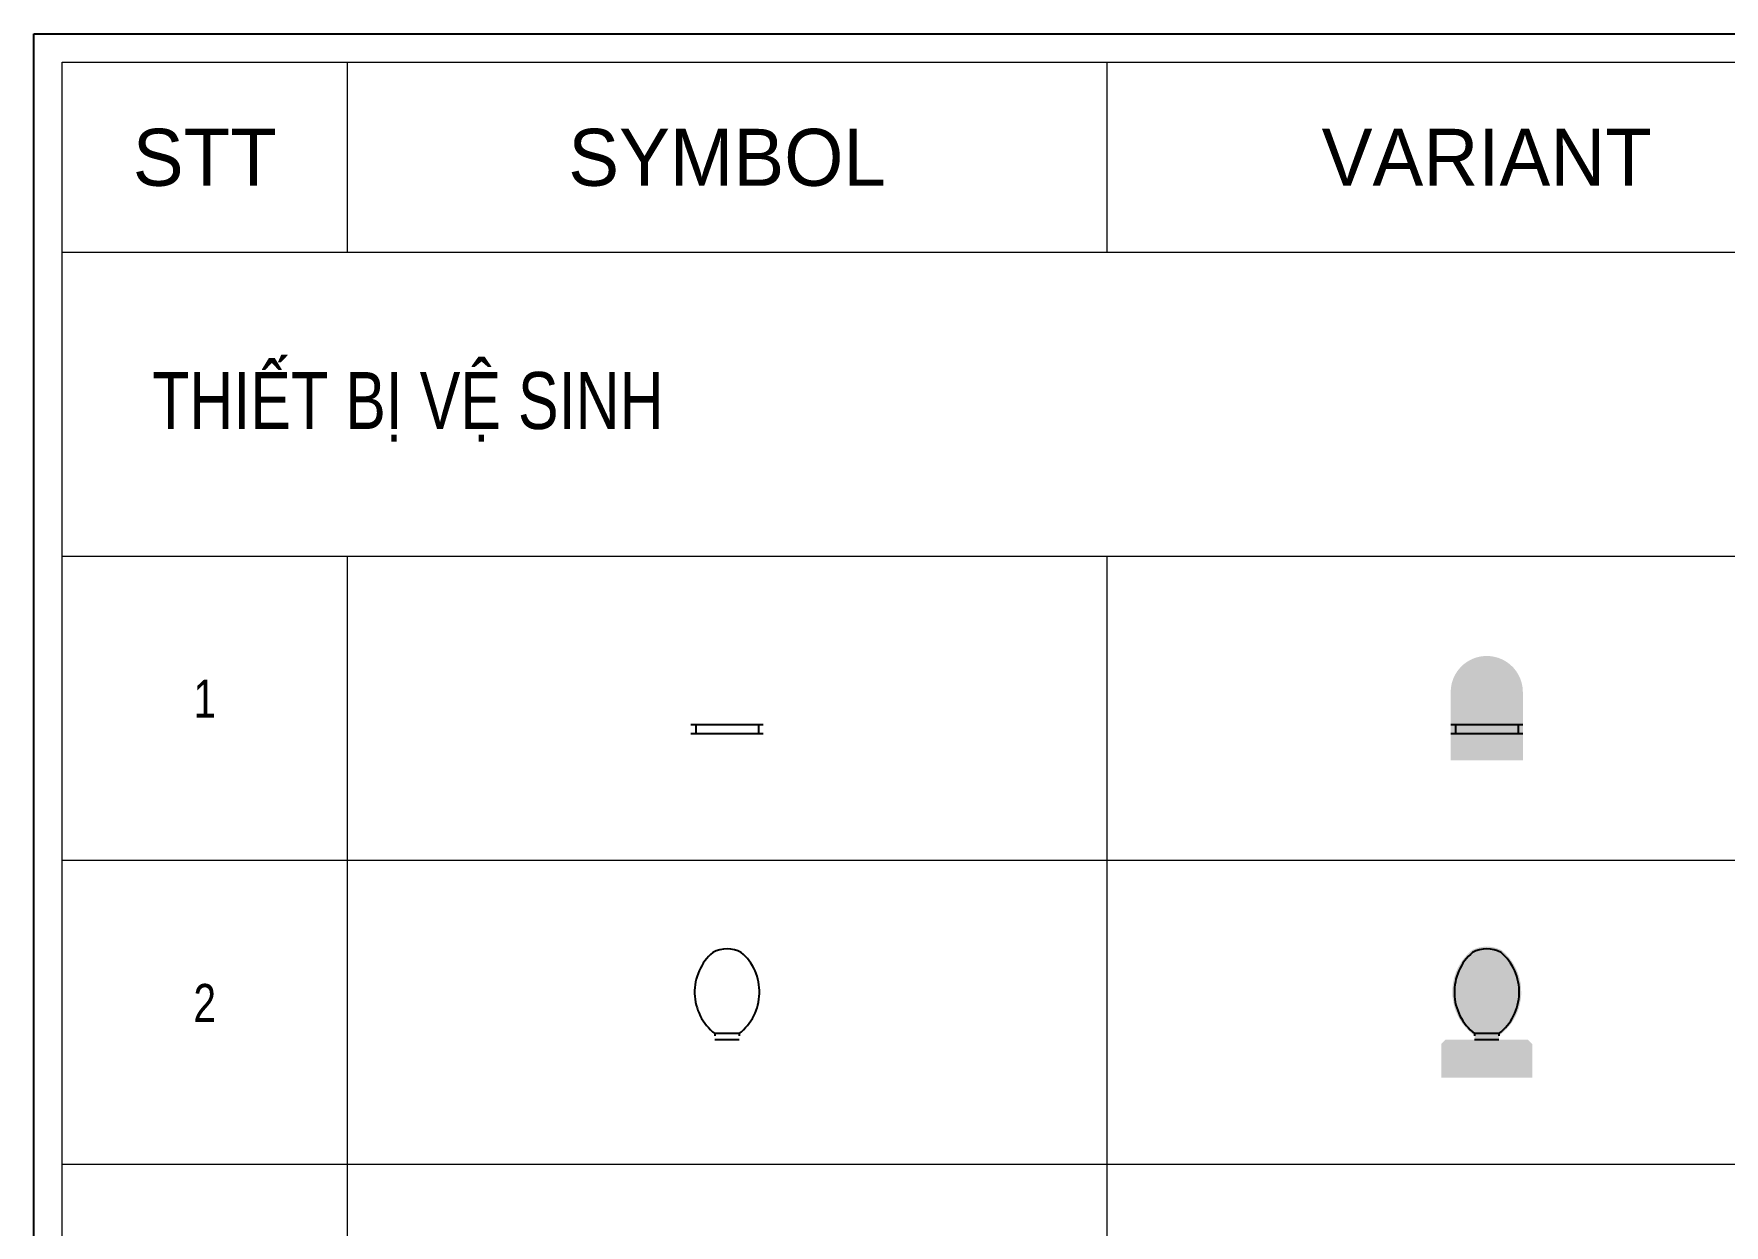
# Model space of a CAD drawing. Header units: millimetres. Extents: x 21129 to 2803301, y -510327 to 166837.
# Drawn here: x 358625 to 367525, y -180713 to -174441 of the extents above; entities that cross this region are included whole.
import ezdxf
from ezdxf.enums import TextEntityAlignment as Align

# ---------------------------------------------------------------- set-up
doc = ezdxf.new("R2010")
doc.units = ezdxf.units.MM
doc.set_wipeout_variables(frame=1)
doc.layers.add('....03_TNT_A_THIN', color=251, linetype='Continuous', lineweight=13, transparency=0.5)
doc.layers.add('...10_TNT_LINE_HATCH', color=250, linetype='Continuous', lineweight=0, transparency=0.5)
doc.layers.add('....10_TNT_A_COTE', color=14, linetype='Continuous')
doc.layers.add('....20_TNT_N_TEXT', color=9, linetype='Continuous')
doc.layers.add('....12_TNT_F_FURNITURE', color=27, linetype='Continuous', transparency=0.5)
doc.styles.add('.TNT_A_TXT_3_NOTE', font='uromans.shx', dxfattribs={"width": 0.8})

# ---------------------------------------------------------------- blocks, each defined once
blk = doc.blocks.new('*U327')
at = {"color": 27}
blk.add_wipeout([(190, 0), (-190, 0), (-190, 360), (-188.5, 383.8), (-184, 407.3), (-176.7, 429.9), (-166.5, 451.5), (-153.7, 471.7), (-138.5, 490.1), (-121.1, 506.4), (-101.8, 520.4), (-80.9, 531.9), (-58.7, 540.7), (-35.6, 546.6), (-11.9, 549.6), (11.9, 549.6), (35.6, 546.6), (58.7, 540.7), (80.9, 531.9), (101.8, 520.4), (121.1, 506.4), (138.5, 490.1), (153.7, 471.7), (166.5, 451.5), (176.7, 429.9), (184, 407.3), (188.5, 383.8), (190, 360)], dxfattribs=at)
h = blk.add_hatch(color=253)
h.dxf.hatch_style = 1
h.paths.add_polyline_path([(190, 360), (188.5, 383.8), (184, 407.3), (176.7, 429.9), (166.5, 451.5), (153.7, 471.7), (138.5, 490.1), (121.1, 506.4), (101.8, 520.4), (80.9, 531.9), (58.7, 540.7), (35.6, 546.6), (11.9, 549.6), (-11.9, 549.6), (-35.6, 546.6), (-58.7, 540.7), (-80.9, 531.9), (-101.8, 520.4), (-121.1, 506.4), (-138.5, 490.1), (-153.7, 471.7), (-166.5, 451.5), (-176.7, 429.9), (-184, 407.3), (-188.5, 383.8), (-190, 360), (-190, 190), (190, 190)])
h.paths.add_polyline_path([(165, 190), (-165, 190), (-165, 140), (165, 140)])
h.paths.add_polyline_path([(190, 190), (165, 190), (165, 140), (190, 140)])
h.paths.add_polyline_path([(-165, 190), (-190, 190), (-190, 140), (-165, 140)])
h.paths.add_polyline_path([(190, 140), (-190, 140), (-190, 0), (190, 0)])
at = {"color": 27, "linetype": 'Continuous'}
for p, q in [((-190, 190), (190, 190)), ((-165, 190), (-165, 140)), ((165, 190), (165, 140)), ((190, 140), (-190, 140))]:
    blk.add_line(p, q, dxfattribs=at)
blk = doc.blocks.new('*U279')
at = {"color": 27}
blk.add_wipeout([(-165.7, 356.9), (-172.8, 381), (-179.6, 417.3), (-181.4, 438.2), (-180.8, 471.4), (-177.6, 499.5), (-171.4, 527.4), (-162.9, 553.7), (-151.9, 578.4), (-135.5, 607.4), (-121.2, 627.4), (-100.5, 650.8), (-79.2, 670.7), (-71.4, 674.5), (-57, 680.2), (-45.2, 683.9), (-31.3, 687.1), (-18.7, 689), (-5.4, 690), (5.4, 690), (18.7, 689), (31.3, 687.1), (45.2, 683.9), (57, 680.2), (71.4, 674.5), (79.2, 670.7), (100.5, 650.8), (121.2, 627.4), (135.5, 607.4), (151.9, 578.4), (162.9, 553.7), (171.4, 527.4), (177.6, 499.5), (180.8, 471.4), (181.4, 438.2), (179.6, 417.3), (172.8, 381), (165.7, 356.9), (154.7, 330.3), (141.3, 305.2), (126.3, 282.9), (106.4, 258.8), (86.7, 239.4), (63.9, 220.9), (63.9, 200), (217.2, 200), (240, 177.2), (240, 0), (-240, 0), (-240, 177.2), (-217.2, 200), (-63.9, 200), (-63.9, 220.9), (-86.7, 239.4), (-106.4, 258.8), (-126.3, 282.9), (-141.3, 305.2), (-154.7, 330.3)], dxfattribs=at)
at = {"layer": '...10_TNT_LINE_HATCH'}
h = blk.add_hatch(color=253, dxfattribs=at)
h.dxf.hatch_style = 1
h.paths.add_polyline_path([(63.9, 232.2), (63.9, 220.9), (86.7, 239.4), (106.4, 258.8), (126.3, 282.9), (141.3, 305.2), (154.7, 330.3), (165.7, 356.9), (172.8, 381), (179.6, 417.3), (181.4, 438.2), (180.8, 471.4), (177.6, 499.5), (171.4, 527.4), (162.9, 553.7), (151.9, 578.4), (135.5, 607.4), (121.2, 627.4), (100.5, 650.8), (79.2, 670.7), (71.4, 674.5), (57, 680.2), (45.2, 683.9), (31.3, 687.1), (18.7, 689), (5.4, 690), (-5.4, 690), (-18.7, 689), (-31.3, 687.1), (-45.2, 683.9), (-57, 680.2), (-71.4, 674.5), (-79.2, 670.7), (-100.5, 650.8), (-121.2, 627.4), (-135.5, 607.4), (-151.9, 578.4), (-162.9, 553.7), (-171.4, 527.4), (-177.6, 499.5), (-180.8, 471.4), (-181.4, 438.2), (-179.6, 417.3), (-172.8, 381), (-165.7, 356.9), (-154.7, 330.3), (-141.3, 305.2), (-126.3, 282.9), (-106.4, 258.8), (-86.7, 239.4), (-63.9, 220.9), (-63.9, 232.2)])
h = blk.add_hatch(color=253, dxfattribs=at)
h.dxf.hatch_style = 1
h.paths.add_polyline_path([(63.9, 200), (-63.9, 200), (-217.2, 200), (-240, 177.2), (-240, 0), (240, 0), (240, 177.2), (217.2, 200)])
h = blk.add_hatch(color=253, dxfattribs=at)
h.dxf.hatch_style = 1
h.paths.add_polyline_path([(-63.9, 232.2), (-63.9, 220.9), (-63.9, 200), (63.9, 200), (63.9, 220.9), (63.9, 232.2)])
at = {"color": 27, "linetype": 'Continuous'}
for p, q in [((63.9, 232.2), (-63.9, 232.2)), ((-63.9, 232.2), (-63.9, 220.9)), ((63.9, 232.2), (63.9, 220.9))]:
    blk.add_line(p, q, dxfattribs=at)
at = {"color": 27}
blk.add_line((63.9, 200), (-63.9, 200), dxfattribs=at)
at = {"color": 27, "linetype": 'Continuous'}
for centre, radius, start, end in [((105.6, 450.7), 276.4, 130.79339, 232.20661), ((0, 518.7), 160, 62.02612, 117.97388), ((-105.6, 450.7), 276.4, 307.79339, 49.20661)]:
    blk.add_arc(centre, radius, start, end, dxfattribs=at)
blk = doc.blocks.new('*U280')
at = {"color": 27}
blk.add_wipeout([(-165.7, 356.9), (-172.8, 381), (-179.6, 417.3), (-181.4, 438.2), (-180.8, 471.4), (-177.6, 499.5), (-171.4, 527.4), (-162.9, 553.7), (-151.9, 578.4), (-135.5, 607.4), (-121.2, 627.4), (-100.5, 650.8), (-79.2, 670.7), (-71.4, 674.5), (-57, 680.2), (-45.2, 683.9), (-31.3, 687.1), (-18.7, 689), (-5.4, 690), (5.4, 690), (18.7, 689), (31.3, 687.1), (45.2, 683.9), (57, 680.2), (71.4, 674.5), (79.2, 670.7), (100.5, 650.8), (121.2, 627.4), (135.5, 607.4), (151.9, 578.4), (162.9, 553.7), (171.4, 527.4), (177.6, 499.5), (180.8, 471.4), (181.4, 438.2), (179.6, 417.3), (172.8, 381), (165.7, 356.9), (154.7, 330.3), (141.3, 305.2), (126.3, 282.9), (106.4, 258.8), (86.7, 239.4), (63.9, 220.9), (63.9, 200), (217.2, 200), (240, 177.2), (240, 0), (-240, 0), (-240, 177.2), (-217.2, 200), (-63.8, 200), (-63.8, 220.9), (-86.7, 239.4), (-106.4, 258.8), (-126.3, 282.9), (-141.3, 305.2), (-154.7, 330.3)], dxfattribs=at)
at = {"color": 27, "linetype": 'Continuous'}
for p, q in [((63.9, 232.2), (-63.8, 232.2)), ((-63.8, 232.2), (-63.8, 220.9)), ((63.9, 232.2), (63.9, 220.9))]:
    blk.add_line(p, q, dxfattribs=at)
at = {"color": 27}
blk.add_line((63.9, 200), (-63.8, 200), dxfattribs=at)
at = {"color": 27, "linetype": 'Continuous'}
for centre, radius, start, end in [((105.6, 450.7), 276.4, 130.79339, 232.20661), ((0, 518.7), 160, 62.02612, 117.97388), ((-105.6, 450.7), 276.4, 307.79339, 49.20661)]:
    blk.add_arc(centre, radius, start, end, dxfattribs=at)
blk = doc.blocks.new('*U278')
at = {"color": 27}
blk.add_wipeout([(190, 0), (-190, 0), (-190, 360), (-188.5, 383.8), (-184, 407.3), (-176.7, 429.9), (-166.5, 451.5), (-153.7, 471.7), (-138.5, 490.1), (-121.1, 506.4), (-101.8, 520.4), (-80.9, 531.9), (-58.7, 540.7), (-35.6, 546.6), (-11.9, 549.6), (11.9, 549.6), (35.6, 546.6), (58.7, 540.7), (80.9, 531.9), (101.8, 520.4), (121.1, 506.4), (138.5, 490.1), (153.7, 471.7), (166.5, 451.5), (176.7, 429.9), (184, 407.3), (188.5, 383.8), (190, 360)], dxfattribs=at)
at = {"color": 27, "linetype": 'Continuous'}
for p, q in [((-190, 190), (190, 190)), ((-165, 190), (-165, 140)), ((165, 190), (165, 140)), ((190, 140), (-190, 140))]:
    blk.add_line(p, q, dxfattribs=at)

msp = doc.modelspace()

# ---------------------------------------------------------------- linework, layer by layer
at = {"layer": '....03_TNT_A_THIN'}
for p, q in [((360274.6, -174591.4), (360274.6, -175591.4)), ((364274.6, -174591.4), (364274.6, -175591.4)), ((358774.6, -175591.4), (376274.6, -175591.4)), ((358774.6, -177191.4), (376274.6, -177191.4)), ((360274.6, -177191.4), (360274.6, -210791.4)), ((364274.6, -177191.4), (364274.6, -210791.4)), ((358774.6, -178791.4), (376274.6, -178791.4)), ((358774.6, -180391.4), (376274.6, -180391.4))]:
    msp.add_line(p, q, dxfattribs=at)
msp.add_lwpolyline([(358774.6, -174591.4), (376274.6, -174591.4), (376274.6, -210791.4), (358774.6, -210791.4)], close=True, dxfattribs=at)
at = {"layer": '....10_TNT_A_COTE'}
msp.add_lwpolyline([(358624.6, -174441.4), (376424.6, -174441.4), (376424.6, -210941.4), (358624.6, -210941.4)], close=True, dxfattribs=at)

# ---------------------------------------------------------------- texts
at = {"layer": '....20_TNT_N_TEXT'}
for s, p in [('STT', (359524.6, -175091.4)), ('SYMBOL', (362274.6, -175091.4)), ('VARIANT', (366274.6, -175091.4))]:
    msp.add_text(s, height=300, dxfattribs=at).set_placement(p, align=Align.MIDDLE)
at = {"layer": '....20_TNT_N_TEXT', "style": '.TNT_A_TXT_3_NOTE', "width": 0.8}
msp.add_text('THIẾT BỊ VỆ SINH', height=300, dxfattribs=at).set_placement((359247.7, -176371.6), align=Align.MIDDLE_LEFT)
at = {"layer": '....20_TNT_N_TEXT', "width": 0.8}
for s, p in [('1', (359524.6, -177941.4)), ('2', (359524.6, -179541.4))]:
    msp.add_text(s, height=200, dxfattribs=at).set_placement(p, align=Align.MIDDLE)

# ---------------------------------------------------------------- next in the draw order: block references
at = {"layer": '....12_TNT_F_FURNITURE'}
for name, p in [('*U278', (362274.6, -178266.2)), ('*U327', (366274.6, -178266.2)), ('*U280', (362274.6, -179936.4)), ('*U279', (366274.6, -179936.4))]:
    msp.add_blockref(name, p, dxfattribs=at)

doc.saveas('drawing.dxf')
